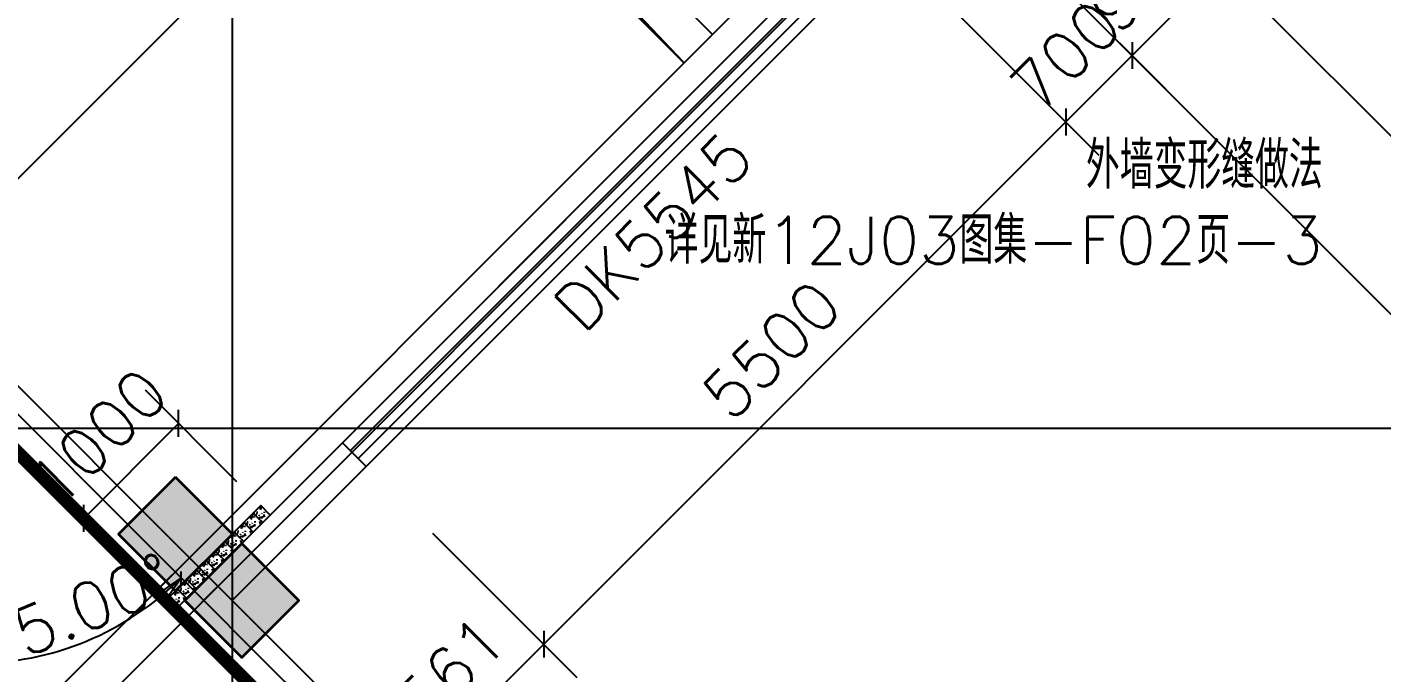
# Model space of a CAD drawing. Header units: inches. Extents: x 0 to 508000, y 0 to 738838.
# Drawn here: x 186219 to 196313, y 242407 to 247216 of the extents above; entities that cross this region are included whole.
import ezdxf
from ezdxf.enums import TextEntityAlignment as Align
from ezdxf.lldxf.tags import DXFTag

# ---------------------------------------------------------------- set-up
doc = ezdxf.new("R2010")
doc.units = ezdxf.units.IN
doc.header["$LTSCALE"] = 1000
doc.header["$MEASUREMENT"] = 0
doc.layers.get('0').update_dxf_attribs({"true_color": 0xffffff})
for name, color, linetype, true_color in [('COLUMN', 7, 'Continuous', 0xc0c0c0), ('DIM_LEAD', 3, 'Continuous', 0x00ff00), ('DOTE', 1, 'DOTE', 0xff0000), ('PUB_DIM', 3, 'Continuous', 0x00ff00), ('WALL', 7, 'Continuous', 0xc0c0c0), ('WINDOW', 4, 'Continuous', 0x00ffff), ('WINDOW_TEXT', 7, 'Continuous', 0xffffff), ('柱填充', 7, 'Continuous', 0xc0c0c0), ('砼柱', 2, 'Continuous', 0xffff00)]:
    doc.layers.add(name, color=color, linetype=linetype, true_color=true_color)
doc.styles.add('TXTSTY_ANONYMOUS', font='txt.shx', dxfattribs={"height": 0.2, "bigfont": 'gbcbig.shx'})
tags = doc.linetypes.add('DOTE', pattern=[2.4200000000000004, 2, -0.2, 0.02, -0.2]).pattern_tags.tags
tags[10:11] = [DXFTag(74, 4), DXFTag(75, 0), DXFTag(340, '0'), DXFTag(46, 0.0), DXFTag(50, 0.0), DXFTag(44, 0.0), DXFTag(45, 0.0)]
tags[8:9] = [DXFTag(74, 4), DXFTag(75, 0), DXFTag(340, '0'), DXFTag(46, 0.0), DXFTag(50, 0.0), DXFTag(44, 0.0), DXFTag(45, 0.0)]
tags[6:7] = [DXFTag(74, 4), DXFTag(75, 0), DXFTag(340, '0'), DXFTag(46, 0.0), DXFTag(50, 0.0), DXFTag(44, 0.0), DXFTag(45, 0.0)]
tags[4:5] = [DXFTag(74, 4), DXFTag(75, 0), DXFTag(340, '0'), DXFTag(46, 0.0), DXFTag(50, 0.0), DXFTag(44, 0.0), DXFTag(45, 0.0)]

# ---------------------------------------------------------------- blocks, each defined once
blk = doc.blocks.new('DAnoyomous1458')
at = {"layer": 'WALL', "lineweight": -3}
for p, q in [((187393.499630332, 242804.4627094269), (187640.987003684, 243051.9500827789)), ((192732.1558279991, 237960.7812584639), (187640.987003684, 243051.9500827789)), ((192484.6684546471, 237713.2938851118), (187393.499630332, 242804.4627094269)), ((192484.6684546471, 237713.2938851118), (192732.1558279991, 237960.7812584639))]:
    blk.add_line(p, q, dxfattribs=at)
blk = doc.blocks.new('DAnoyomous1479')
at = {"layer": 'WALL', "lineweight": -3}
for p, q in [((187181.367595911, 243016.5947438478), (187428.8549692631, 243264.0821171999)), ((187640.987003684, 243051.9500827789), (187428.8549692631, 243264.0821171999)), ((187393.499630332, 242804.4627094269), (187181.367595911, 243016.5947438478)), ((187393.499630332, 242804.4627094269), (187640.987003684, 243051.9500827789))]:
    blk.add_line(p, q, dxfattribs=at)
blk = doc.blocks.new('DAnoyomous1652')
at = {"layer": 'WINDOW', "lineweight": -3}
for p, q in [((192457.1035269499, 248009.4879623652), (188568.016230464, 244120.40066576)), ((192516.0290920734, 247950.5623971224), (188626.9417955875, 244061.4751006365)), ((192633.8802222013, 247832.7112669945), (192457.1035269499, 248009.4879623652)), ((192574.9546570778, 247891.636832118), (188685.8673605919, 244002.5495356321)), ((192633.8802222013, 247832.7112669945), (188744.7929257154, 243943.6239703894)), ((188744.7929257154, 243943.6239703894), (188568.016230464, 244120.40066576))]:
    blk.add_line(p, q, dxfattribs=at)
at = {"layer": 'WINDOW_TEXT', "style": 'TXTSTY_ANONYMOUS'}
blk.add_text('DK5545', height=350, rotation=45.00000125223908, dxfattribs=at).set_placement((190883.7909390926, 245693.7132542133), align=Align.MIDDLE_CENTER)
blk = doc.blocks.new('DAnoyomous1657')
at = {"layer": 'WALL', "lineweight": -3}
for p, q in [((198601.1421121359, 243971.1888984442), (195949.5003621578, 241319.5471484661)), ((198742.5634683371, 243829.767542243), (198601.1421121359, 243971.1888984442)), ((198742.5634683371, 243829.767542243), (196090.921718359, 241178.1257922649)), ((196090.921718359, 241178.1257922649), (195949.5003621578, 241319.5471484661))]:
    blk.add_line(p, q, dxfattribs=at)
blk = doc.blocks.new('DAnoyomous1709')
at = {"layer": 'WALL', "lineweight": -3}
for p, q in [((185686.5407788754, 244511.4215610027), (185934.0281522274, 244758.9089343548)), ((187428.8549693823, 243264.0821171999), (185934.0281522274, 244758.9089343548)), ((187181.3675960302, 243016.5947438478), (185686.5407788754, 244511.4215610027)), ((187181.3675960302, 243016.5947438478), (187428.8549693823, 243264.0821171999))]:
    blk.add_line(p, q, dxfattribs=at)
blk = doc.blocks.new('DAnoyomous3080')
at = {"layer": 'PUB_DIM', "lineweight": -3}
for p, q in [((198963.5343375206, 243820.9287075996), (199643.80143857, 243140.6616065502)), ((199458.185908556, 243426.2771365643), (199458.185908556, 243226.2771365643)), ((196700.4781413078, 240568.5693693161), (199458.185908556, 243326.2771365643)), ((196205.8265702724, 241063.2209403515), (196886.0936713219, 240382.9538393021)), ((196700.4781413078, 240668.5693693161), (196700.4781413078, 240468.5693693161)), ((193306.3569121361, 237174.4481401443), (196700.4781413078, 240568.5693693161)), ((192811.7053411007, 237669.0997111797), (193491.9724421501, 236988.8326101303)), ((193306.3569121361, 237274.4481401443), (193306.3569121361, 237074.4481401443))]:
    blk.add_line(p, q, dxfattribs=at)
at = {"layer": 'PUB_DIM', "color": 7, "true_color": 0xffffff, "style": 'TXTSTY_ANONYMOUS'}
for s, p in [('3900', (198264.9475549459, 241761.8077229261)), ('4800', (195189.033056736, 238685.8932247162))]:
    blk.add_text(s, height=262.5, rotation=45.00000125223908, dxfattribs=at).set_placement(p, align=Align.MIDDLE_CENTER)
blk = doc.blocks.new('bvfdbgfhgfj')
at = {"layer": '柱填充', "true_color": 0x333333}
for points in [[(815146583.6516309, 579335613.3760825), (815146159.3875622, 579335189.1120138), (815146583.6516309, 579334764.8479451), (815147007.9156996, 579335189.1120138)], [(815147078.6263777, 579335118.4013357), (815146654.3623091, 579334694.137267), (815147078.6263777, 579334269.8731983), (815147502.8904464, 579334694.137267)]]:
    blk.add_hatch(color=250, dxfattribs=at).paths.add_polyline_path(points, flags=0)
at = {"layer": '砼柱', "color": 3, "lineweight": 35, "true_color": 0x00ff00}
for points in [[(815146583.6516309, 579335613.3760825), (815146159.3875622, 579335189.1120138), (815146583.6516309, 579334764.8479451), (815147007.9156996, 579335189.1120138)], [(815147078.6263777, 579335118.4013357), (815146654.3623091, 579334694.137267), (815147078.6263777, 579334269.8731983), (815147502.8904464, 579334694.137267)]]:
    blk.add_lwpolyline(points, close=True, dxfattribs=at)
blk = doc.blocks.new('DAnoyomous5349')
at = {"layer": 'COLUMN', "lineweight": -3}
for p, q in [((187323.6980662346, 243865.1228811741), (186899.4339976311, 243440.8588124514)), ((187747.9621350765, 243440.8588124514), (187323.6980662346, 243865.1228811741)), ((186899.4339976311, 243440.8588124514), (187323.6980662346, 243016.5947437286)), ((187323.6980662346, 243016.5947437286), (187747.9621350765, 243440.8588124514))]:
    blk.add_line(p, q, dxfattribs=at)
blk = doc.blocks.new('DAnoyomous5354')
at = {"layer": 'COLUMN', "lineweight": -3}
for p, q in [((187818.6728130579, 243370.1481343508), (187394.4087444544, 242945.8840656281)), ((188242.9368818998, 242945.8840656281), (187818.6728130579, 243370.1481343508)), ((187394.4087444544, 242945.8840656281), (187818.6728130579, 242521.6199969053)), ((187818.6728130579, 242521.6199969053), (188242.9368818998, 242945.8840656281))]:
    blk.add_line(p, q, dxfattribs=at)
blk = doc.blocks.new('DAnoyomous5464')
at = {"layer": 'WALL', "lineweight": -3}
for p, q in [((193616.4938617945, 249168.8782972097), (187570.2763254642, 243122.6607607603)), ((193793.2705570459, 248992.1016019583), (193616.4938617945, 249168.8782972097)), ((193793.2705570459, 248992.1016019583), (187747.0530207157, 242945.8840655088)), ((187747.0530207157, 242945.8840655088), (187570.2763254642, 243122.6607607603))]:
    blk.add_line(p, q, dxfattribs=at)
blk = doc.blocks.new('DAnoyomous13650')
at = {"layer": 'PUB_DIM', "lineweight": -3}
for p, q in [((187383.760196805, 243097.0448554754), (187118.5951538086, 243362.2098984718)), ((187366.0825272799, 243114.7225250006), (187222.1843020916, 243015.1318587065)), ((187366.0825272799, 243114.7225250006), (187266.4918609858, 242970.8242998123)), ((187366.0825272799, 243067.8475250006), (187366.0825272799, 243161.5975250006)), ((187266.4918609858, 242970.8242998123), (187222.1843020916, 243015.1318587065)), ((185827.9621350765, 242452.6121979952), (185827.9621350765, 242827.6121979952)), ((185794.8165047169, 242444.4665676355), (185861.1077654362, 242510.7578283548)), ((185827.9621350765, 242477.6121979952), (186000.1347813606, 242508.942373395)), ((185827.9621350765, 242477.6121979952), (186000.1347813606, 242446.2820225954)), ((186000.1347813606, 242508.942373395), (186000.1347813606, 242446.2820225954))]:
    blk.add_line(p, q, dxfattribs=at)
blk.add_arc((185827.9621350765, 244652.8429172039), 2175.230719208717, 270, 315, dxfattribs=at)
at = {"layer": 'PUB_DIM', "color": 7, "true_color": 0xffffff, "style": 'TXTSTY_ANONYMOUS'}
blk.add_text('45.00°', height=350, rotation=22.50000062611954, dxfattribs=at).set_placement((186571.0940920115, 242858.7636681795), align=Align.MIDDLE_CENTER)
blk = doc.blocks.new('DAnoyomous13658')
at = {"layer": 'DIM_LEAD', "color": 7, "true_color": 0xffffff, "style": 'TXTSTY_ANONYMOUS'}
blk.add_text('外墙变形缝做法', height=350, dxfattribs=at).set_placement((195872.0637568235, 246013.4604676962), align=Align.RIGHT)
blk.add_text('详见新12J03图集-F02页-3', height=350, dxfattribs=at).set_placement((195872.0637568235, 245803.4604676962), align=Align.TOP_RIGHT)
blk = doc.blocks.new('DAnoyomous13677')
at = {"layer": 'PUB_DIM', "lineweight": -3}
for p, q in [((187782.408359766, 243829.7675423622), (187100.1311174631, 244512.0447845459)), ((187347.6184909344, 244164.5574111938), (187347.6184908152, 244364.5574111938)), ((186640.5117098093, 243557.4506299496), (187347.6184909344, 244264.5574111938)), ((187075.3015786409, 243122.6607611179), (186393.024336338, 243804.9380033016)), ((186640.5117098093, 243457.4506299496), (186640.5117096901, 243657.4506299496))]:
    blk.add_line(p, q, dxfattribs=at)
at = {"layer": 'PUB_DIM', "color": 7, "true_color": 0xffffff, "style": 'TXTSTY_ANONYMOUS'}
blk.add_text('1000', height=350, rotation=45.00000125223908, dxfattribs=at).set_placement((186746.5777269602, 244158.4913939238), align=Align.MIDDLE_CENTER)
blk = doc.blocks.new('DAnoyomous14310')
at = {"layer": 'PUB_DIM', "lineweight": -3}
for p, q in [((194288.6998610497, 248496.6722978354), (195364.0823774338, 247421.289781332)), ((193624.2842735052, 247832.2567102909), (194699.6667898893, 246756.8741937876)), ((195116.5950039625, 247768.7771548033), (195116.5950039625, 247568.7771548033)), ((195116.5950040817, 247668.7771548033), (194452.1794165373, 247004.3615672588)), ((193129.3095263243, 247337.28196311), (194204.6920427084, 246261.8994466066)), ((194452.1794164181, 247104.3615672588), (194452.1794164181, 246904.3615672588)), ((194452.1794165373, 247004.3615672588), (193957.2046693563, 246509.3868200779)), ((193957.2046693563, 246509.3868200779), (190068.1173728704, 242620.299523592)), ((193957.2046692371, 246609.3868200779), (193957.2046692371, 246409.3868200779)), ((189240.2222298384, 243448.1946666241), (190315.6047462225, 242372.8121501207)), ((190068.1173727512, 242720.299523592), (190068.1173727512, 242520.299523592)), ((190068.1173728704, 242620.299523592), (188964.3114507198, 241516.4936014414)), ((188136.4163076878, 242344.3887444735), (189211.7988240719, 241269.0062279701)), ((188964.3114506006, 241616.4936014414), (188964.3114506006, 241416.4936014414))]:
    blk.add_line(p, q, dxfattribs=at)
at = {"layer": 'PUB_DIM', "color": 7, "true_color": 0xffffff, "style": 'TXTSTY_ANONYMOUS'}
for s, p in [('940', (194536.8998368979, 247584.0567345619)), ('700', (193957.2046695948, 247004.3615671396)), ('5500', (191765.1736477613, 244812.3305453062)), ('1561', (189268.7270385027, 242315.8839359283))]:
    blk.add_text(s, height=350, rotation=45.00000125223908, dxfattribs=at).set_placement(p, align=Align.MIDDLE_CENTER)

msp = doc.modelspace()

# ---------------------------------------------------------------- hatches: boundary and pattern name
at = {"true_color": 0x848484}
h = msp.add_hatch(dxfattribs=at)
h.set_pattern_fill('玻璃', color=252, scale=2540, angle=44.99999999999999, style=0)
h.set_pattern_definition([(44.99999999999999, (-98016985579.87584, 19815306898.56028), (-84.85281374238568, 84.85281374238572), [])])
h.paths.add_polyline_path([(191113.6006430387, 246948.8277907372), (191325.7326774597, 247160.9598250389), (184208.1136540174, 254278.5788484812), (183783.8495852947, 254278.5788484812)], flags=0)
h = msp.add_hatch()
h.set_pattern_fill('隔热材料01', color=256, scale=5080, angle=161.56505, style=0)
h.set_pattern_definition([(44.99999999999999, (233786346.1172707, -73814845.64609909), (-70.71067811865473, 70.71067811865477), [10.0355, -89.9645]), (44.99999999999999, (233786399.091943, -73814898.62077141), (-70.71067811865473, 70.71067811865477), [10.0355, -89.9645]), (225, (233786410.9957321, -73814814.55885649), (70.71067811865473, -70.71067811865477), [10.0355, -89.9645]), (225, (233786430.1795392, -73814833.74266362), (70.71067811865473, -70.71067811865477), [10.0355, -89.9645]), (315, (233786396.5788856, -73814777.41418386), (70.71067811865477, 70.71067811865473), [100.0485, 0.04849999999999999]), (270, (233786412.7695094, -73814800.70062435), (-70.71050000000002, -70.71049999999998), [8.536000000000001, -132.8855]), (251.56505, (233786342.0588315, -73814738.52613926), (-70.71074352839405, -70.71042439528756), [5.609999999999994, -217.9969999999998]), (251.56505, (233786412.7695096, -73814809.23681736), (-70.71074352839405, -70.71042439528756), [5.609999999999994, -217.9969999999998]), (288.43495, (233786338.5109231, -73814719.34622145), (-70.71042439528763, -70.71074352839399), [11.22, -212.387]), (288.43495, (233786409.2216012, -73814790.05689955), (-70.71042439528763, -70.71074352839399), [11.22, -212.387]), (198.43495, (233786333.1888839, -73814750.94434845), (-70.7104243952876, -70.71074352839402), [53.42799999999995, -170.1789999999998]), (198.43495, (233786403.8995621, -73814821.65502656), (-70.7104243952876, -70.71074352839402), [53.42799999999995, -170.1789999999998]), (251.56505, (233786275.4065926, -73814774.93542099), (-70.71074352839405, -70.71042439528756), [5.609999999999994, -217.9969999999998]), (251.56505, (233786346.1172707, -73814845.64609909), (-70.71074352839405, -70.71042439528756), [5.609999999999994, -217.9969999999998]), (270, (233786344.3434935, -73814850.96813822), (-70.71050000000002, -70.71049999999998), [8.536000000000001, -132.8855]), (288.43495, (233786273.6328154, -73814788.79365313), (-70.71042439528763, -70.71074352839399), [11.22, -212.387]), (288.43495, (233786344.3434935, -73814859.50433123), (-70.71042439528763, -70.71074352839399), [11.22, -212.387]), (180, (233786393.7699039, -73814900.39454865), (-70.71050000000002, -70.71049999999998), [8.536000000000001, -132.8855]), (198.43495, (233786328.3812649, -73814827.91009331), (-70.7104243952876, -70.71074352839402), [5.609999999999993, -217.9969999999998]), (198.43495, (233786399.091943, -73814898.62077141), (-70.7104243952876, -70.71074352839402), [5.609999999999993, -217.9969999999998]), (161.56505, (233786314.5233862, -73814829.68422413), (-70.71074352839403, -70.71042439528759), [11.21999999999998, -212.3869999999997]), (161.56505, (233786385.2340643, -73814900.39490223), (-70.71074352839403, -70.71042439528759), [11.21999999999998, -212.3869999999997]), (251.56505, (233786352.3726909, -73814770.12815547), (-70.71074352839405, -70.71042439528756), [53.42799999999995, -170.1789999999998]), (251.56505, (233786423.0833691, -73814840.83883357), (-70.71074352839405, -70.71042439528756), [53.42799999999995, -170.1789999999998]), (180, (233786444.0374178, -73814831.96853256), (-70.71050000000002, -70.71049999999998), [8.536000000000001, -132.8855]), (198.43495, (233786364.7905467, -73814761.25785446), (-70.7104243952876, -70.71074352839402), [5.609999999999993, -217.9969999999998]), (198.43495, (233786435.5012248, -73814831.96853256), (-70.7104243952876, -70.71074352839402), [5.609999999999993, -217.9969999999998]), (161.56505, (233786383.970818, -73814764.80611634), (-70.71074352839403, -70.71042439528759), [11.21999999999998, -212.3869999999997]), (161.56505, (233786454.6814961, -73814835.51679444), (-70.71074352839403, -70.71042439528759), [11.21999999999998, -212.3869999999997])])
h.paths.add_polyline_path([(188029.8957333565, 243582.280168891), (187959.1850552559, 243652.9908469915), (187252.0782740116, 242945.8840658665), (187322.7889521122, 242875.1733877659)], flags=0)

# ---------------------------------------------------------------- linework, layer by layer
at = {"lineweight": -3}
for points in [[(191113.6006430387, 246948.8277907372), (191325.7326774597, 247160.9598250389), (184208.1136540174, 254278.5788484812), (183783.8495852947, 254278.5788484812)], [(188029.8957333565, 243582.280168891), (187959.1850552559, 243652.9908469915), (187252.0782740116, 242945.8840658665), (187322.7889521122, 242875.1733877659)]]:
    msp.add_lwpolyline(points, close=True, dxfattribs=at)
at = {"lineweight": -3, "const_width": 100}
msp.add_lwpolyline([(158327.9621350765, 239228.5788484812), (164327.9621350765, 239228.5788484812), (164327.9621350765, 234228.5788484812), (164727.9621350765, 234228.5788484812), (186027.9621350765, 234228.5788484812), (186027.9621350765, 244170.0002048016), (207616.7535721064, 222581.2087674141)], dxfattribs=at)
at = {"layer": 'DOTE', "lineweight": -3}
for p, q in [((187747.9621350765, 233028.5788484812), (187747.9621350765, 263828.5788484812)), ((199555.7362662554, 259492.1827450991), (182231.6201276779, 242168.0666065216)), ((223037.2795563936, 218419.2614272833), (183980.4007970095, 257476.1401870251)), ((201606.3459317684, 257441.573079586), (184282.229793191, 240117.4569410086)), ((201818.4779660702, 257229.4410452843), (184494.3618274927, 239905.3249065876)), ((217399.411590457, 213081.393461585), (178342.532831192, 252138.2722212076)), ((223551.2405868769, 219233.2224577665), (193686.7499828339, 249097.713062048)), ((127527.9621350765, 244228.5788484812), (198699.9534183741, 244228.5788484812))]:
    msp.add_line(p, q, dxfattribs=at)

# ---------------------------------------------------------------- block references
msp.add_blockref('bvfdbgfhgfj', (-814959259.9535645, -579091748.2532014))
at = {"layer": 'COLUMN'}
for name in ['DAnoyomous5349', 'DAnoyomous5354']:
    msp.add_blockref(name, (0, 0), dxfattribs=at)
at = {"layer": 'DIM_LEAD'}
msp.add_blockref('DAnoyomous13658', (0, 0), dxfattribs=at)
at = {"layer": 'PUB_DIM'}
for name in ['DAnoyomous14310', 'DAnoyomous13677', 'DAnoyomous3080', 'DAnoyomous13650']:
    msp.add_blockref(name, (0, 0), dxfattribs=at)
at = {"layer": 'WALL'}
for name in ['DAnoyomous5464', 'DAnoyomous1709', 'DAnoyomous1657', 'DAnoyomous1479', 'DAnoyomous1458']:
    msp.add_blockref(name, (0, 0), dxfattribs=at)
at = {"layer": 'WINDOW'}
msp.add_blockref('DAnoyomous1652', (0, 0), dxfattribs=at)

doc.saveas('drawing.dxf')
